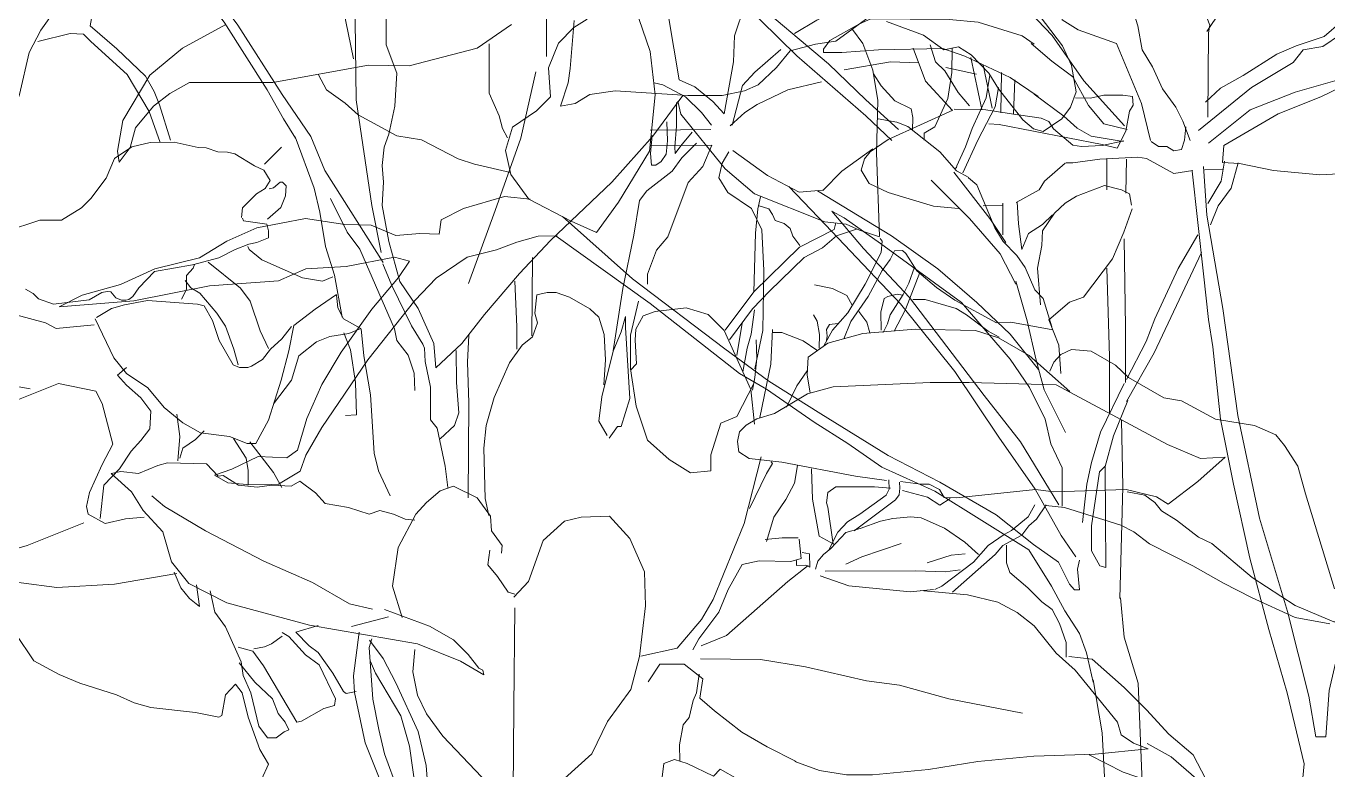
# Model space of a CAD drawing. Header units: millimetres. Extents: x -63086 to 144078, y -129912 to 13382.
# Drawn here: x 51044.8 to 51541.1, y -43729.7 to -43446.2 of the extents above; entities that cross this region are included whole.
import ezdxf

# ---------------------------------------------------------------- set-up
doc = ezdxf.new("R2010")
doc.units = ezdxf.units.MM
doc.layers.get('0').update_dxf_attribs({"lineweight": 0})
doc.layers.add('観葉植物', color=92, linetype='Continuous', lineweight=9)

# ---------------------------------------------------------------- blocks, each defined once
blk = doc.blocks.new('アンスリウム（CAD素材.com）')
at = {"color": 0, "linetype": 'ByBlock', "lineweight": -2}
for points in [[(-215.48, 739.66), (-225.87, 726.31), (-233.01, 714.67), (-235.51, 702.57), (-239.97, 690.7), (-245.16, 678.83), (-245.53, 664.73), (-240.71, 641.73), (-237.37, 630.6), (-230.69, 613.91), (-228.47, 605.01), (-226.24, 582.01), (-226.61, 559.75), (-225.5, 550.11), (-225.13, 556.78), (-219.93, 569.77), (-205.47, 610.57), (-201.76, 626.52), (-197.31, 635.05), (-181.36, 657.68), (-177.27, 665.84), (-172.82, 678.46), (-168, 695.52)], [(-4.53, 625.03), (-4.53, 643.21)], [(-65.74, 642.84), (-65.74, 629.49), (-61.66, 618.73), (-62.4, 606.12), (-64.72, 595.45), (-66.48, 590.54), (-67.2, 583.44), (-66.73, 577.18), (-67.22, 568.28), (-64.63, 554.55), (-60.54, 539.34), (-53.5, 528.96), (-47.56, 515.6), (-46.82, 506.33), (-36.8, 515.6), (-28.27, 526.73), (-14.92, 542.31), (-3.05, 554.92), (20.32, 577.18), (35.9, 594.62), (47.4, 610.2)], [(-147.93, 593.17), (-152.11, 606.62), (-154.19, 611.72), (-157.44, 617.52), (-168.34, 627.95), (-178.54, 636.76), (-176.92, 645.8), (-168.34, 661.1), (-152.8, 679.88)], [(-78.1, 624.1), (-82.04, 643.34), (-85.29, 653.77), (-88.3, 669.07), (-89, 678.81)], [(-67.67, 550.37), (-71.15, 568.22), (-77.17, 608.56), (-77.64, 648.9), (-77.17, 660.26)], [(5.95, 638.71), (4.46, 620.53), (3.72, 614.96), (0.76, 606.06), (6.32, 607.17), (11.88, 610.51), (21.53, 612), (49.35, 610.14), (62.33, 610.14), (70.87, 612), (76.06, 614.22), (83.11, 620.9), (88.3, 627.21), (97.94, 629.8), (105.73, 630.92), (118.35, 640.19)], [(125.02, 638.33), (139.12, 633.14), (146.91, 627.58), (152.47, 628.69), (157.3, 625.72), (163.97, 618.67), (167.68, 612.74), (176.96, 600.87), (181.04, 597.53), (184.75, 596.42), (191.8, 601.24), (195.13, 605.69), (197.36, 611.63), (195.5, 621.64), (192.17, 629.06), (170.28, 657.99)], [(-66.86, 546.52), (-89.11, 581.53), (-94.45, 594.51), (-105.34, 610.51), (-122.27, 636.94), (-132.93, 651.54)], [(-100.26, 593.9), (-104.89, 601.29), (-111.12, 612.3), (-127.5, 638.1), (-134.89, 648.1)], [(112.03, 635.37), (115.94, 630.01), (119.86, 619.86), (121.74, 608.27), (121.25, 588.33), (122.41, 556.6)], [(-151.88, 592.25), (-156.05, 604.07), (-164.4, 618.21), (-178.31, 630.73), (-181.09, 633.51), (-186.19, 633.75), (-198.48, 630.73)], [(150.08, 628.18), (149.94, 618.9), (148.35, 609.05), (143.42, 598.18), (139.36, 595.86), (139.36, 593.11)], [(-8.6, 619.2), (-14.4, 593.93), (-24.14, 566.34), (-34.34, 538.52)], [(120.09, 618.47), (122.99, 613.83), (128.2, 608.18), (134.43, 605.14), (135.01, 601.8), (134.87, 596.88)], [(164.43, 617.89), (162.98, 609.34), (157.62, 597.6), (155.16, 590.65), (151.82, 583.4), (151.68, 582.68), (151.24, 582.39)], [(167.76, 613.25), (166.46, 605.86), (159.79, 593.11), (154.14, 580.65)], [(50.99, 596.15), (46.59, 591.05), (44.5, 588.04), (44.27, 590.59), (44.96, 598.47), (44.96, 607.51)], [(45.43, 607.98), (46.59, 603.11), (63.51, 582.24), (74.64, 572.74), (101.53, 562.07), (109.65, 561.14), (114.75, 558.83), (122.4, 556.28)], [(164.09, 599.37), (168.03, 599.13), (207.22, 591.48), (213.01, 590.09), (216.26, 596.58), (217.65, 604.24), (219.04, 606.55), (218.81, 609.8), (215.1, 610.26), (207.91, 610.26), (202.81, 609.1), (197.01, 609.34)], [(121.83, 601.23), (128.93, 600.07), (133.13, 598.33), (145.3, 588.76), (151.68, 581.52), (156.46, 578.91)], [(41.25, 600.09), (41.49, 592.91), (41.02, 587.81), (39.17, 585.02), (37.08, 583.63), (35.46, 583.63), (35, 588.04), (35.69, 594.99)], [(-120.85, 563.7), (-120.41, 567.32), (-115.19, 572.68), (-111.86, 574.71), (-109.98, 577.75), (-112.3, 581.67), (-115.92, 583.41), (-123.45, 587.9), (-126.21, 588.62), (-129.83, 588.77), (-134.32, 590.22), (-137.36, 590.36), (-146.49, 592.39), (-155.62, 592.24), (-162.72, 590.65), (-169.24, 586.16), (-172.43, 578.62), (-178.23, 570.94), (-181.85, 567.32), (-189.53, 562.68), (-197.79, 562.68), (-210.83, 558.34)], [(-82.45, 525.73), (-85.34, 541.67), (-88.82, 552.68), (-91, 565.73), (-93.17, 574.86), (-100.41, 594.42)], [(52.62, 591.98), (47.05, 586.42), (43.34, 581.32), (33.6, 573.9), (30.82, 570.19), (28.74, 556.97), (24.56, 536.57), (20.85, 512.92)], [(-105.59, 590.52), (-112.11, 584)], [(-110.98, 563), (-105.91, 567.49), (-104.02, 571.98), (-103.88, 575.75), (-105.18, 577.2), (-106.05, 577.2), (-108.66, 575.03), (-110.25, 574.59)], [(188.04, 522.04), (184.71, 532.76), (181.52, 536.09), (177.9, 544.64), (174.71, 549.14), (169.5, 554.5), (166.31, 559.71), (159.5, 576.09), (156.31, 578.84)], [(-86.94, 570.94), (-80.56, 558.05), (-75.78, 551.67), (-62.59, 521.24), (-61.58, 516.75), (-57.38, 511.24), (-55.06, 504.29), (-54.77, 497.77)], [(76.96, 571.58), (76.03, 566.94), (75.1, 557.67), (74.41, 535.18)], [(92.03, 553.03), (89.25, 556.51), (88.32, 559.52), (86, 561.38), (82.52, 562.54), (81.6, 564.85), (80.2, 566.94), (76.5, 568.1)], [(-120.41, 563.41), (-120.12, 562.39), (-111.14, 561.09), (-110.56, 558.63), (-110.56, 555.87), (-115.05, 554.14), (-118.09, 553.56), (-123.31, 551.53), (-129.54, 548.34), (-139.54, 545.59), (-154.03, 543.12), (-159.97, 536.89), (-162.29, 533.56), (-163.74, 532.4), (-164.9, 532.11), (-166.64, 532.11), (-168.81, 533.12), (-170.69, 535.3), (-172, 535.44), (-174.03, 535.15), (-178.95, 532.26), (-192.57, 530.66), (-198.22, 532.69), (-200.25, 534.72), (-203.15, 536.31)], [(63.51, 520.8), (74.41, 535.41), (91.8, 552.33), (105.01, 559.06), (105.71, 561.61)], [(113.59, 559.29), (105.94, 556.74), (100.61, 552.1), (93.65, 548.39), (80.44, 535.64), (73.94, 528.92), (65.13, 517.09)], [(-85.98, 541.1), (-89.93, 539.47), (-97.58, 540.63), (-113.11, 547.59), (-117.98, 551.53), (-118.44, 552.69)], [(101.1, 514.79), (104.44, 520.73), (110.23, 527.4), (116.9, 538.27), (122.98, 550.29), (123.42, 554.64), (122.55, 555.66)], [(108.78, 517.4), (111.39, 524.07), (118.06, 533.63), (123.42, 543.48), (126.46, 547.69), (128.05, 551.02), (131.1, 551.16), (132.4, 550), (136.6, 543.34), (144.14, 536.96), (151.09, 532.18), (166.89, 523.49), (172.39, 523.78), (188.48, 520.88)], [(-110.54, 513.74), (-113.79, 520.46), (-117.5, 531.82), (-121.21, 536.69), (-133.5, 546.66)], [(-67.03, 546.02), (-63.55, 537.76), (-56.02, 522.4), (-51.67, 515.44), (-51.09, 513.85), (-50.8, 508.78), (-48.77, 499.07), (-48.77, 486.61), (-46.31, 483.42), (-43.27, 468.93), (-42.25, 460.81)], [(-9.89, 548.45), (-10.12, 518.54)], [(-201.46, 498.35), (-211.48, 500.2), (-220.38, 503.54), (-232.99, 507.62), (-245.97, 513.55), (-254.14, 519.86), (-260.07, 526.54), (-266.75, 538.41), (-280.84, 544.34), (-288.63, 543.23), (-299.02, 537.3), (-310.15, 529.88), (-320.91, 526.91), (-330.18, 525.8), (-313.12, 526.91), (-305.33, 528.76), (-288.63, 529.88), (-275.28, 530.25), (-266.01, 529.51), (-258.96, 526.54)], [(-138.83, 545.73), (-139.29, 544.34), (-141.84, 541.56), (-141.84, 536.23), (-143.7, 532.52)], [(135.73, 544.79), (133.56, 538.7), (131.39, 534.36), (126.46, 526.53), (125.45, 523.2), (123.71, 519.86)], [(137.76, 542.76), (132.26, 528.56), (127.91, 520.3)], [(-267.12, 539.52), (-257.85, 534.33), (-245.23, 534.7), (-230.02, 532.84), (-195.53, 523.57), (-191.44, 521.34), (-176.98, 522.83)], [(-122.14, 507.48), (-123.76, 513.5), (-127, 522.31), (-130.25, 527.18), (-136.74, 534.83), (-140.22, 536.92), (-142.31, 539.7)], [(-16.61, 539.4), (-15.92, 522.02), (-15.92, 513.44)], [(111.97, 530.3), (109.94, 533.92), (104.44, 536.67), (97.62, 537.98)], [(-84.67, 534.3), (-92.77, 528.76), (-100.93, 522.46), (-102.79, 512.81), (-105.76, 501.68), (-110.58, 486.47), (-115.4, 477.57), (-118.74, 477.57), (-125.42, 480.17), (-136.54, 481.65), (-143.22, 485.36), (-150.27, 491.3), (-156.58, 498.72), (-164.74, 504.28), (-169.56, 510.22), (-176.61, 525.05)], [(-176.16, 525.56), (-170.36, 529.04), (-165.49, 530.43), (-156.68, 532.05), (-137.67, 530.66), (-135.12, 529.97), (-131.87, 524.4), (-129.32, 516.75), (-123.99, 507.48), (-121.67, 506.55), (-118.43, 506.55), (-117.04, 507.01), (-112.86, 509.56), (-109.85, 513.5), (-105.44, 517.45), (-101.73, 522.08)], [(-84.58, 534.14), (-84.11, 529.27), (-82.03, 525.1), (-75.3, 521.39), (-79.94, 519.53), (-87.13, 518.37), (-92.23, 516.29), (-98.95, 510.95), (-101.73, 501.68), (-108.69, 492.64)], [(17.22, 499.9), (17.92, 509.4), (17.45, 519.14), (15.37, 525.63), (11.89, 528.88), (4.24, 533.28), (-0.86, 535.14), (-4.34, 535.14), (-8.28, 534.21), (-8.98, 527.25), (-8.05, 523.54), (-9.91, 518.21), (-13.85, 514.97), (-18.72, 508.24), (-24.51, 495.03), (-27.53, 484.36), (-28.45, 475.78), (-27.99, 456.54), (-26.6, 450.05)], [(122.98, 520.73), (122.84, 527.54), (124.14, 532.76), (125.59, 533.63), (129.07, 534.5), (131.1, 534.07)], [(135.06, 532.43), (139.7, 532.43), (151.52, 528.95), (155.46, 526.63), (163.81, 520.37), (167.98, 518.05)], [(27.38, 505.55), (29.69, 507.87), (29.23, 516.91), (29.46, 521.09), (32.24, 526.19), (36.88, 527.81), (48.71, 529.2), (57.05, 526.65), (63.08, 520.62), (73.28, 498.13), (74.67, 484.92)], [(74.64, 528.45), (73.48, 519.18), (71.86, 513.85), (70.24, 504.81)], [(97.19, 526.53), (98.64, 524.21), (99.51, 519.14), (99.36, 513.92)], [(118.64, 519.72), (117.48, 523.78), (114.43, 527.83)], [(-64.22, 457.63), (-68.63, 467.14), (-70.25, 473.86), (-71.64, 496.12), (-74.19, 510.95), (-75.2, 521.24)], [(18.49, 480.61), (15.32, 486.08), (16.48, 495.35), (20.88, 512.74), (23.9, 520.16), (25.52, 525.95), (25.52, 521.78), (27.14, 494.66), (23.9, 483.99), (22.51, 483.99), (19.36, 479.6)], [(70, 523.35), (67.92, 511.07)], [(106.46, 523.34), (103.28, 522.91), (102.12, 521.02), (102.41, 518.42), (102.12, 516.82)], [(-81.84, 519.76), (-79.29, 513.27), (-77.44, 500.75), (-76.97, 488.47), (-81.15, 488.23)], [(-34.47, 456.87), (-34.23, 493.03), (-34.7, 508.57), (-34.23, 518.77)], [(75.34, 517.09), (75.57, 509.91), (74.87, 502.72), (73.94, 497.85)], [(76.73, 487.42), (80.9, 507.82), (81.6, 521.04)], [(81.6, 519.88), (85.07, 519.88), (93.19, 516.63), (98.52, 513.15)], [(95.88, 496.72), (94.72, 503.68), (95.18, 510.4), (102.6, 515.73), (116.05, 519.44), (135.99, 521.07), (158.94, 520.6), (167.75, 517.82), (179.34, 511.1), (194.88, 497.42)], [(-39.06, 512.98), (-38.92, 500.81), (-38.05, 489.22), (-39.64, 484.43), (-45.15, 479.36)], [(187.22, 505.07), (188.82, 508.55), (191.43, 511.45), (195.48, 513.33), (203.02, 512.75), (212.29, 507.39), (217.22, 502.75), (230.69, 494.93), (237.5, 493.77), (250.4, 486.81), (265.33, 484.35), (273.44, 480.87), (276.77, 476.82), (281.84, 468.85), (284.74, 458.41), (295.76, 422.19)], [(294.02, 408.86), (280.83, 411.17), (264.17, 418.85), (253.44, 424.36), (241.85, 430.88), (225.33, 439.29), (219.25, 443.92), (214.32, 446.39), (192.87, 453.2), (185.71, 453.91)], [(-164.74, 506.51), (-168.07, 503.54), (-164.74, 499.83), (-159.17, 495.01), (-155.46, 489.81), (-155.83, 483.14), (-159.17, 478.68), (-162.88, 474.6), (-167.33, 467.93), (-173.27, 461.62), (-174.75, 449.01)], [(86.93, 491.36), (90.87, 499.47), (94.81, 505.27)], [(-145.51, 428.05), (-169.25, 423.9), (-191.21, 422.71), (-218.52, 426.27)], [(-208.43, 493.34), (-190.62, 500.46), (-176.38, 497.49), (-174, 492.75), (-169.85, 477.31), (-174, 469.6), (-178.75, 458.91), (-179.94, 453.57), (-179.34, 450.61), (-172.82, 447.04), (-165.1, 448.82), (-157.98, 449.42)], [(125.03, 463.5), (113.2, 465.12), (85.15, 470.45), (72.63, 471.84), (68.69, 474.39), (68.23, 478.33), (68.92, 482.04), (71.47, 484.59), (75.65, 486.91), (82.37, 489), (94.89, 496.42), (104.63, 499.2), (141.72, 500.82), (156.56, 500.82), (189.71, 499.9), (232.14, 477.17), (244.66, 471.84), (254.17, 472.31), (243.73, 463.03), (232.37, 454.45), (227.97, 457.24), (216.37, 460.02), (188.79, 459.09), (181.83, 460.02), (151.69, 456.77), (147.05, 457), (145.2, 460.02), (141.26, 462.1), (138.01, 462.1), (130.36, 463.03)], [(-145.45, 488.7), (-144.33, 480.17), (-145.08, 470.9)], [(-135.06, 482.39), (-138.4, 479.06), (-143.22, 475.72), (-144.33, 472.01)], [(-123.93, 479.43), (-119.11, 472.01), (-118.37, 467.19), (-118.37, 461.62)], [(-105.44, 460.74), (-108.69, 466.53), (-117.73, 478.13)], [(77.22, 472.4), (70.74, 447.05), (58.95, 418.05), (54.55, 410.4), (45.27, 399.51), (31.36, 396.49)], [(-66.31, 414.21), (-49.25, 407.9), (-39.98, 402.71), (-34.41, 397.14), (-30.33, 391.95), (-28.85, 391.21), (-28.48, 389.35), (-37.38, 394.55), (-53.7, 401.22), (-94.88, 408.27), (-126.41, 416.8), (-140.87, 424.22), (-147.55, 432.38), (-150.89, 443.88), (-158.31, 452.04), (-162.76, 459.09), (-170.55, 466.14), (-166.84, 466.88), (-160.16, 466.14), (-152.74, 469.11), (-149.03, 470.22), (-134.2, 469.85), (-129.75, 465.03), (-127.89, 465.4), (-121.96, 461.69), (-114.91, 460.95), (-109.34, 461.69), (-101.92, 461.32), (-98.59, 463.17), (-92.65, 458.72), (-88.94, 454.64), (-80.04, 453.16), (-72.25, 450.56), (-68.17, 452.04), (-62.97, 450.56), (-58.52, 448.7), (-54.81, 448.33)], [(72.74, 452.72), (79.23, 466.17), (81.55, 469.88), (81.09, 470.57)], [(79.23, 440.2), (82.01, 449.47), (86.65, 456.2), (89.9, 462.46), (91.06, 469.18)], [(104.96, 439.19), (99.39, 442.2), (96.84, 456.35), (96.38, 467.94)], [(102.99, 436.98), (106.47, 443.79), (110.09, 447.71), (114.87, 450.61), (124.87, 457.85), (126.03, 460.17), (125.88, 463.65)], [(112.7, 444.23), (128.49, 456.11), (129.8, 458), (130.09, 460.46), (129.94, 462.78)], [(-70.93, 414.41), (-79.67, 416.43), (-93.76, 424.59), (-112.31, 432.75), (-134.57, 444.25), (-150.15, 453.53), (-154.97, 457.61)], [(-59.64, 411.24), (-63.35, 423.11), (-61.12, 437.95), (-54.44, 450.56), (-50.36, 455.01), (-45.17, 459.46), (-39.98, 461.32), (-31.07, 456.87), (-25.88, 449.82), (-25.51, 444.25), (-21.43, 438.69), (-21.8, 435.72)], [(126.52, 460.52), (120.49, 460.98), (105.65, 460.98), (102.64, 458.9), (102.18, 454.95), (102.64, 453.33), (104.73, 439.19)], [(149.24, 456.58), (145.3, 454.03), (140.66, 457.04), (131.16, 459.59)], [(216.71, 459.16), (223.52, 457.86), (227.29, 455.11), (229.9, 451.92), (235.55, 448.3), (243.95, 441.78), (249.03, 439.46), (264.39, 426.42), (280.76, 415.84), (295.54, 409.61), (296.26, 409.61), (297.71, 408.59)], [(143.46, 421.9), (146.07, 423.2), (158.24, 432.33), (163.75, 438.71), (169.84, 442.91), (172.73, 444.36), (178.96, 449.57), (181.57, 454.21)], [(150.13, 420.88), (166.5, 435.23), (169.4, 438.71), (176.65, 442.62), (179.25, 446.1), (182.15, 448.7), (185.92, 454.21)], [(-180.95, 447.25), (-202.51, 438.67), (-217.12, 434.5)], [(-16.98, 419.03), (-11.41, 424.96), (-5.85, 440.54), (2.31, 447.96), (8.62, 449.45), (19.38, 449.82), (27.17, 441.29), (32.73, 428.67), (33.1, 415.69), (30.88, 396.4), (27.54, 383.79), (18.63, 371.55), (12.7, 359.31), (-2.88, 345.21), (-19.57, 335.56), (-21.06, 341.13), (-29.22, 350.4), (-44.06, 365.98), (-50.36, 374.51), (-53.7, 381.56), (-55.56, 390.46), (-54.81, 399)], [(97.92, 429.59), (98.79, 432.64), (100.96, 435.25), (103.86, 437.56), (109.51, 443.65), (115.02, 445.1), (122.7, 448), (127.48, 449.01), (134.29, 449.59), (138.2, 449.16), (147.18, 445.24), (154.86, 439.88), (160.08, 435.25)], [(-26.25, 436.83), (-26.99, 431.27), (-23.28, 426.82), (-19.2, 420.88), (-16.61, 420.14)], [(51.18, 398.93), (53.5, 403.1), (61.15, 413.31), (64.63, 421.88), (69.96, 431.39), (76.45, 432.78), (88.51, 432.55), (92.45, 433.71), (91.75, 441.13)], [(78.77, 440.9), (85.26, 441.59), (91.29, 441.59)], [(109.53, 431.61), (115.59, 434.38), (130.64, 439.42)], [(193.53, 396.15), (193.53, 401.71), (190.98, 408.9), (188.2, 414.23), (184.26, 417.25), (178.93, 422.58), (171.97, 428.38), (170.81, 432.09), (170.81, 438.81)], [(92.92, 435.97), (95.67, 435.54), (95.81, 430.47), (94.08, 431.19), (90.74, 431.05), (90.74, 432.93)], [(140.55, 432.12), (149.72, 434.95), (155.04, 435.52)], [(-138.03, 423.64), (-136.92, 415.47), (-140.62, 418.44), (-143.96, 422.52), (-146.56, 428.46)], [(54.31, 400.37), (64.05, 404.31), (87.46, 424.95), (95.12, 430.98)], [(142.88, 421.93), (134.07, 421.01), (110.65, 423.33), (99.75, 427.04)], [(101.68, 428.87), (136.03, 429.01), (147.33, 428.58), (153.12, 429.45)], [(-212.96, 425.49), (-212.22, 416.96), (-207.02, 405.09), (-199.98, 394.7), (-190.33, 389.51), (-182.54, 386.17), (-168.45, 381.72), (-161.77, 378.75), (-155.46, 376.9), (-138.4, 375.04), (-129.5, 373.19), (-128.38, 373.93), (-126.9, 381.72), (-123.19, 385.8), (-120.59, 382.46), (-118.37, 373.19), (-113.92, 360.95), (-110.58, 355.38), (-113.17, 349.45), (-117.81, 345)], [(-121.71, 393.96), (-115.77, 386.54), (-109.09, 380.23), (-106.87, 374.67), (-104.27, 371.33), (-102.79, 368.36), (-104.64, 367.62), (-107.61, 365.4), (-110.95, 365.4), (-114.29, 369.85), (-117.25, 382.46), (-120.22, 389.14), (-120.96, 394.33), (-126.9, 407.68), (-130.98, 413.25), (-132.83, 421.41)], [(90.02, 356.32), (99.52, 352.85), (109.72, 351.22), (119.69, 351.22), (141.02, 353.31), (159.8, 356.32), (181.13, 358.41), (204.55, 359.1), (224.72, 361.19), (219.15, 363.28), (214.52, 366.52), (213.12, 371.39), (196.9, 391.1), (189.71, 397.59), (181.36, 408.02), (174.87, 413.12), (167.45, 417.07), (155.86, 419.85), (137.85, 421.54)], [(-16.61, 414.95), (-16.98, 377.11), (-17.35, 344.84)], [(-77.19, 382.98), (-80.9, 382.24), (-82.01, 382.98), (-86.09, 390.03), (-91.66, 397.82), (-95, 400.41), (-100.19, 405.61), (-91.66, 408.2)], [(-64.79, 411.46), (-78.93, 407.75)], [(-122.08, 399.9), (-116.51, 398.41), (-112.43, 392.85), (-99.82, 371.33), (-97.97, 371.7), (-89.43, 376.53), (-85.35, 377.64), (-84.98, 380.23), (-91.29, 393.22), (-96.48, 396.93), (-102.79, 403.98), (-105.38, 405.46)], [(-105.38, 404.12), (-109.46, 401.16), (-112.06, 400.04), (-116.14, 399.3)], [(-75.96, 405.67), (-78.18, 388.98), (-77.81, 382.67), (-73.73, 363.39), (-66.28, 345)], [(-71.14, 403.08), (-72.25, 399.74), (-70.76, 380.08), (-68.54, 368.58), (-66.31, 359.31), (-61.18, 345)], [(-72, 402.64), (-66.81, 395.59), (-61.98, 386.32), (-53.45, 367.77), (-50.48, 354.79), (-49.67, 345)], [(-71.63, 394.48), (-69.77, 390.03), (-60.13, 373.71), (-56.79, 362.21), (-54.42, 345)], [(34.21, 386.76), (38.67, 393.43), (47.94, 393.43), (54.99, 387.87), (53.88, 380.45), (59.44, 375.63), (69.83, 367.47), (79.47, 361.9), (90.6, 356.34)], [(54.06, 395.46), (76.96, 395.17), (94.2, 392.42), (117.39, 387.06), (129.99, 385.46), (148.83, 380.25), (176.8, 374.74)], [(194.47, 396.4), (203.37, 395.29), (215.61, 384.53), (224.14, 376), (232.67, 366.72), (241.95, 358.93), (246.77, 349.66), (253.45, 345.21), (260.87, 334.08), (264.58, 327.4), (257.16, 333.34), (252.33, 338.9), (244.54, 342.24), (215.24, 352.26), (202.26, 358.93)], [(53.6, 389.67), (52.58, 382.57), (51.28, 379.53), (49.83, 373.15), (47.51, 370.26), (46.06, 362.72), (46.21, 356.63)], [(224.44, 363.16), (233.48, 358.06), (241.14, 351.57), (252.03, 341.6)], [(68.34, 349.66), (61.67, 353.37), (59.07, 350.77), (49.05, 355.6), (44.23, 357.08), (40.15, 355.6), (39.41, 349.29)]]:
    blk.add_lwpolyline(points, dxfattribs=at)
blk = doc.blocks.new('パキラ2（CAD素材.com）')
at = {"color": 0, "linetype": 'ByBlock', "lineweight": -2}
for points in [[(-18.37, 1570.02), (-14.06, 1555.21), (-9.49, 1546.59), (-3.56, 1537.7), (-0.6, 1528.01), (1.02, 1518.85), (5.05, 1512.39), (8.82, 1504.04), (13.94, 1497.04), (16.63, 1491.66), (19.33, 1484.39)], [(-17.56, 1569.75), (-6.26, 1567.05), (2.09, 1561.67), (15.29, 1550.9), (20.4, 1544.97), (26.87, 1528.28), (26.33, 1525.32), (26.06, 1493.27)], [(-47.45, 1564.84), (-39.7, 1548.47), (-29.36, 1539.42), (-29.36, 1530.38), (-23.32, 1526.5), (-8.68, 1521.33), (0.8, 1498.49), (4.25, 1484.28)], [(-60.81, 1557.52), (-50.04, 1542.01), (-33.23, 1524.34), (-21.17, 1507.11), (-5.66, 1489.88)], [(-149.83, 1550.57), (-150.85, 1544.59), (-149.56, 1539.85), (-118.54, 1513.57), (-104.32, 1499.79), (-91.83, 1488.58)], [(-158.44, 1544.06), (-130.6, 1516.59), (-104.32, 1493.75), (-94.41, 1484.28)], [(25.79, 1525.86), (30.9, 1533.66), (37.91, 1540.4), (42.48, 1543.36), (50.29, 1543.9), (53.25, 1544.7)], [(-239.3, 1528.48), (-252.4, 1519.52), (-278.38, 1512.73), (-293.86, 1513.07), (-330.3, 1506.42), (-362.01, 1506.42), (-369.59, 1502.28), (-375.79, 1497.46), (-382.69, 1489.19), (-384.75, 1481.6), (-388.89, 1476.09), (-389.58, 1480.23), (-387.51, 1491.94), (-377.17, 1509.18), (-364.76, 1519.52), (-348.22, 1528.48)], [(-131.5, 1525.07), (-122.88, 1530.24), (-113.83, 1534.55), (-100.46, 1539.26)], [(-150.36, 1535.91), (-154.33, 1524.21), (-154.76, 1514.3), (-158.21, 1494.48), (-162.52, 1499.22), (-169.41, 1504.82), (-175.44, 1507.41), (-179.5, 1531.53)], [(25.25, 1498.93), (30.9, 1504.31), (39.52, 1509.16), (52.45, 1517.24), (59.72, 1520.47), (70.49, 1523.97), (76.95, 1529.62), (82.03, 1535.78)], [(-190.78, 1530.87), (-186.47, 1518.22), (-184.58, 1501.79), (-186.74, 1480.25), (-198.59, 1460.86), (-206.93, 1449.28), (-216.63, 1453.59), (-232.78, 1461.94), (-239.52, 1471.36), (-241.67, 1480.52), (-238.98, 1489.4), (-229.82, 1495.6), (-224.44, 1500.98), (-225.24, 1512.02), (-221.47, 1521.45), (-215.55, 1527.37), (-210.43, 1530.6)], [(-40.15, 1521.05), (-44.72, 1524.28), (-61.42, 1529.4), (-72.46, 1530.47), (-102.35, 1530.74), (-106.66, 1528.86), (-117.97, 1522.4), (-120.39, 1519.16), (-120.39, 1517.82), (-113.39, 1517.82), (-99.39, 1518.9), (-74.88, 1519.43), (-66.54, 1516.47), (-49.3, 1508.39), (-38.53, 1501.12)], [(22.56, 1488.16), (42.75, 1504.58), (58.64, 1514.01), (62.41, 1518.85), (69.95, 1520.2), (76.68, 1524.78), (83.68, 1527.74), (101.74, 1527.79), (108.95, 1525.68), (99.57, 1517.24), (90.14, 1513.74), (79.91, 1508.62), (59.45, 1502.7), (42.21, 1495.97), (26.33, 1483.31)], [(-247.86, 1521.18), (-247.86, 1502.33), (-244.09, 1493.71), (-242.75, 1488.87), (-240.86, 1485.36)], [(-155.19, 1490.17), (-151.31, 1505.25), (-146.57, 1510.42), (-136.67, 1519.04)], [(-71.18, 1495.77), (-81.52, 1506.98), (-86.26, 1519.47)], [(-79.79, 1520.76), (-77.64, 1514.3), (-74.19, 1510.85), (-69.02, 1502.67), (-64.72, 1497.5)], [(-4.6, 1488.47), (-13.49, 1490.62), (-19.41, 1497.62), (-25.34, 1508.66), (-33.41, 1514.59), (-41.22, 1521.32)], [(-84.1, 1513.87), (-94.87, 1514.3), (-112.54, 1511.28)], [(-59.98, 1496.2), (-64.28, 1516.02)], [(-312.88, 1509.36), (-309.85, 1503.64), (-302.78, 1498.59), (-297.73, 1494.05), (-283.09, 1486.14), (-273.66, 1484.62), (-259.69, 1477.39), (-253.47, 1475.37), (-239.67, 1472.17)], [(-62.13, 1509.56), (-73.76, 1512.15)], [(-56.1, 1496.64), (-59.55, 1513.01)], [(-52.53, 1510.28), (-52.8, 1494.93)], [(-184.89, 1506.3), (-181.66, 1505.49), (-173.04, 1500.92), (-166.85, 1494.99), (-163.08, 1490.14)], [(-156.02, 1489.88), (-150.42, 1495.05), (-145.68, 1498.06), (-134.05, 1503.66), (-121.13, 1506.68)], [(-47.91, 1494.48), (-47.48, 1507.41)], [(166.18, 1493.63), (147.23, 1497.08), (124.39, 1499.66), (96.82, 1506.12), (83.46, 1507.85), (69.24, 1500.95), (52.87, 1494.49), (32.19, 1482.43), (31.76, 1475.97), (38.22, 1475.54), (51.15, 1472.95), (68.81, 1471.23), (99.83, 1472.95), (108.45, 1477.69), (116.2, 1487.6), (129.13, 1486.74), (164.03, 1490.61), (168.34, 1491.48)], [(-6.22, 1483.89), (-18.34, 1486.04), (-23.72, 1489.01), (-28.84, 1493.58), (-40.15, 1501.93)], [(-71.15, 1495.91), (-95.71, 1484.71), (-102.6, 1479.97), (-104.75, 1477.38), (-106.05, 1473.07), (-103.03, 1467.9), (-95.71, 1464.46), (-78.47, 1459.29), (-68.99, 1458.43)], [(-70.57, 1496.28), (-58.46, 1496.01), (-46.34, 1494.12)], [(-5.92, 1484.15), (-14.23, 1482.47), (-22.01, 1482.05), (-25.38, 1482.57), (-32.74, 1488.78), (-34.53, 1491.51), (-37.48, 1492.78), (-46.1, 1494.14)], [(17.75, 1489.54), (17.21, 1484.43), (16.13, 1480.93), (13.17, 1480.39), (10.48, 1482.01), (7.25, 1482.01), (4.55, 1483.89)], [(-163.34, 1488.53), (-186.5, 1488.26)], [(-162.92, 1482.55), (-166.36, 1474.37), (-171.96, 1468.33), (-179.72, 1447.65), (-184.03, 1442.48), (-187.47, 1433.44), (-187.47, 1429.56)], [(-163.08, 1482.6), (-185.96, 1482.34)], [(-156.45, 1479.97), (-159.04, 1475.66), (-160.33, 1470.06), (-156.88, 1464.46), (-147.84, 1458.43), (-143.96, 1450.24), (-143.1, 1434.73), (-143.53, 1411.89), (-146.54, 1397.25)], [(-120.75, 1465.4), (-129.64, 1464.59), (-141.75, 1471.05), (-154.95, 1480.48)], [(-120.69, 1465.32), (-113.37, 1472.64), (-101.54, 1481.16)], [(-46.94, 1460.69), (-38.21, 1465.53), (-36.11, 1468.79), (-28.22, 1475.63)], [(20.44, 1472.85), (13.17, 1471.77), (2.67, 1477.43), (-0.56, 1477.97), (-15.1, 1477.16), (-25.34, 1475.81), (-28.03, 1475.81)], [(-12.41, 1477.16), (-12.41, 1465.58)], [(-4.87, 1477.16), (-5.14, 1464.23)], [(24.41, 1474.42), (25.71, 1455.9), (31.87, 1420.27), (37.55, 1379.56), (45.8, 1340.33), (56.48, 1304.81), (64.66, 1272.5), (67.25, 1256.99), (71.12, 1256.99), (72.42, 1274.66), (79.31, 1304.81), (81.03, 1328.94), (90.51, 1381.5), (97.84, 1430.19), (105.72, 1476.6)], [(32.52, 1476.42), (31.18, 1468.88), (26.06, 1460.26)], [(37.64, 1475.88), (34.95, 1466.19), (30.1, 1459.45), (27.14, 1452.18)], [(-79.33, 1469.2), (-64.69, 1454.55), (-53.05, 1441.19), (-47.02, 1429.56)], [(-70.72, 1472.21), (-56.93, 1454.55), (-50.9, 1445.5)], [(20.11, 1472.7), (24.41, 1433.49), (26.4, 1416.06), (28.08, 1405.75), (30.89, 1378.09), (35.87, 1353.29), (42.09, 1325.1), (49.41, 1297.96), (56.31, 1273.83), (62.77, 1246.69), (59.32, 1209.64), (55.45, 1171.29), (48.12, 1145.01), (42.52, 1132.09)], [(24.98, 1473.19), (31.71, 1473.46)], [(-24.22, 1325.59), (-29.82, 1333.78), (-39.73, 1351.44), (-53.51, 1371.26), (-70.32, 1396.25), (-91, 1422.1), (-119.63, 1452.23), (-133.62, 1466.75)], [(-38.43, 1397.11), (-49.2, 1410.47), (-61.9, 1422.55), (-76.78, 1435.46), (-94.44, 1447.95), (-122.68, 1465.17)], [(-2.99, 1459.66), (-3.79, 1463.96), (-6.76, 1465.58), (-13.22, 1467.2), (-23.99, 1463.16), (-28.3, 1460.46), (-32.34, 1456.69), (-36.92, 1449.96), (-37.18, 1444.31), (-38.8, 1435.69), (-37.72, 1421.69)], [(-221.94, 1447.98), (-229.18, 1447.82), (-237.26, 1445.63), (-245, 1442.6), (-256.27, 1439.91), (-268.05, 1431.83), (-276.21, 1423.39), (-294.14, 1400.69), (-311.64, 1374.94), (-317.7, 1364.34), (-319.89, 1358.28), (-328.14, 1353.4), (-340.25, 1353.23), (-347.49, 1353.91), (-352.54, 1356.77), (-345.98, 1359.12), (-335.87, 1363.84), (-324.94, 1363.33), (-320.9, 1366.36), (-317.37, 1378.31), (-311.57, 1391.29), (-304.21, 1403.7), (-292.63, 1420.05), (-282.36, 1432.16), (-278.15, 1438.39), (-283.87, 1439.91), (-302.39, 1436.37), (-317.7, 1435.36), (-328.14, 1430.82), (-354.39, 1428.97), (-383.34, 1423.24), (-411.78, 1420.89), (-403.03, 1425.43), (-388.39, 1429.47), (-375.26, 1435.36), (-358.26, 1439.57), (-347.83, 1445.96), (-336.38, 1451.01), (-317.87, 1454.55), (-302.89, 1452.36), (-292.79, 1452.02), (-283.37, 1448.15), (-274.28, 1448.83), (-266.88, 1448.66), (-266.2, 1454.04), (-257.62, 1458.42), (-241.97, 1462.96), (-232.21, 1461.95)], [(-59.53, 1459.39), (-52.26, 1459.66)], [(-51.99, 1460.46), (-51.99, 1448.35)], [(-46.52, 1460.91), (-46.1, 1452.6), (-44.73, 1442.81), (-42.21, 1448.91), (-36.95, 1452.28), (-33.06, 1455.96)], [(-22.79, 1324.44), (-23.6, 1320.94), (-22.79, 1313.13), (-24.68, 1313.13), (-26.56, 1315.29), (-30.87, 1323.64), (-40.3, 1330.37), (-54.57, 1341.68), (-76.11, 1354.06), (-95.77, 1364.3), (-121.35, 1380.18), (-141.28, 1392.57), (-157.97, 1404.96), (-193.25, 1431.61), (-219.92, 1455.39)], [(-29.39, 1344.98), (-29.39, 1359.63), (-33.69, 1368.68), (-35.85, 1378.15), (-41.88, 1390.22), (-49.2, 1400.99), (-67.73, 1422.53), (-98.71, 1445.06), (-112.54, 1454.84), (-117.28, 1457.43), (-105.21, 1443.21), (-87.57, 1424.55), (-59.11, 1387.2), (-45.33, 1369.54), (-30.68, 1345.41)], [(-2.72, 1458.31), (-5.95, 1449.42), (-10.26, 1439.19), (-21.3, 1424.65), (-26.68, 1422.76), (-34.49, 1416.03), (-30.72, 1406.34), (-29.91, 1395.57)], [(-222.25, 1447.88), (-186.49, 1422.24), (-152.45, 1395.53), (-142.11, 1389.5), (-124.01, 1377.01), (-111.09, 1368.82), (-98.16, 1359.77), (-77.92, 1350.72), (-42.16, 1328.32), (-33.54, 1314.53), (-28.37, 1305.06), (-22.77, 1296.44), (-20.18, 1289.12), (-17.6, 1277.91)], [(-5.74, 1446.84), (-5.31, 1413.24), (-5.31, 1392.12)], [(22.29, 1448.41), (14.75, 1435.49), (5.86, 1416.37), (2.63, 1407.75), (-4.91, 1393.21)], [(23.64, 1441.68), (5.6, 1403.45), (-4.91, 1384.87)], [(-12.41, 1435.69), (-11.33, 1402.03), (-11.33, 1380.22)], [(-47.05, 1430.72), (-42.74, 1415.64), (-39.3, 1400.56), (-36.28, 1389.36), (-28.09, 1372.98)], [(-190.92, 1423.1), (-193.94, 1410.17), (-193.94, 1397.25), (-191.78, 1383.03), (-187.47, 1370.1), (-179.29, 1362.78), (-171.1, 1357.61), (-163.35, 1358.47), (-163.35, 1364.5), (-159.47, 1376.57), (-153.44, 1379.15), (-146.98, 1391.65)], [(-21.68, 1338.7), (-19.96, 1353.35), (-18.24, 1361.54), (-14.79, 1373.17), (-5.74, 1391.69)], [(-13.03, 1360.13), (-9.8, 1371.71), (-4.41, 1385.17)], [(-6.83, 1377.9), (-6.3, 1352.32), (-7.46, 1309.83)], [(-12.71, 1321.55), (-13.07, 1360.24), (-15.22, 1358.09), (-18.18, 1337.42), (-18.24, 1327.93), (-15.02, 1322.27), (-12.71, 1321.55)], [(-7.16, 1310.06), (-5.81, 1294.98), (-0.42, 1277.48), (1.46, 1230.09), (2, 1222.55), (5.23, 1225.24), (10.89, 1224.97), (18.43, 1214.74), (17.35, 1213.39), (16.81, 1209.89), (20.04, 1194.81), (26.77, 1168.16), (33.24, 1144.19)], [(-17.66, 1278.83), (-14.16, 1258.63), (-13.08, 1237.09), (-10.12, 1222.01), (-4.46, 1201.01), (6.85, 1173.81), (13.85, 1146.61)]]:
    blk.add_lwpolyline(points, dxfattribs=at)

msp = doc.modelspace()

# ---------------------------------------------------------------- block references
at = {"layer": '観葉植物', "ltscale": 10}
for name, p in [('アンスリウム（CAD素材.com）', (51247.7883, -44082.8112)), ('パキラ2（CAD素材.com）', (51469.187, -44974.1142))]:
    msp.add_blockref(name, p, dxfattribs=at)

doc.saveas('drawing.dxf')
